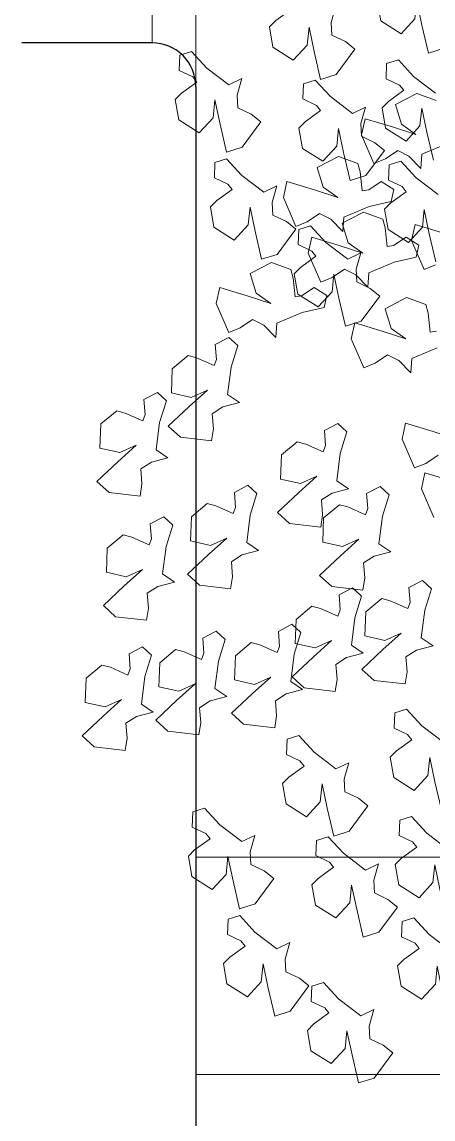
# Model space of a CAD drawing. Header units: metres. Extents: x -44 to 358, y -286 to 66.
# Drawn here: x 10.118 to 10.497, y -269.38 to -268.372 of the extents above; entities that cross this region are included whole.
import ezdxf

# ---------------------------------------------------------------- set-up
doc = ezdxf.new("R2010")
doc.units = ezdxf.units.M
doc.header["$LTSCALE"] = 0.3
for name, color, linetype, lineweight in [('A-DOOR', 7, 'Continuous', 5), ('A-WALL', 7, 'Continuous', 30), ('ARBOLES', 86, 'Continuous', 0), ('baños', 141, 'Continuous', 0), ('Columnas', 7, 'Continuous', 18), ('muros bajitos', 252, 'Continuous', 5)]:
    doc.layers.add(name, color=color, linetype=linetype, lineweight=lineweight)

# ---------------------------------------------------------------- blocks, each defined once
blk = doc.blocks.new('TREES')
at = {"layer": 'ARBOLES', "color": 252, "true_color": 0x8da178}
for p, q in [((0.12296, -0.06028), (0.1315, -0.0574)), ((0.06666, -0.06585), (0.06467, -0.06112)), ((0.09143, -0.06403), (0.09996, -0.06115)), ((0.11048, -0.05868), (0.10592, -0.06602)), ((0.11558, -0.06257), (0.12296, -0.06028)), ((0.07895, -0.06243), (0.07438, -0.06977)), ((0.08405, -0.06632), (0.09143, -0.06403)), ((0.12118, -0.06261), (0.11558, -0.06257)), ((0.12628, -0.06651), (0.12118, -0.06261)), ((0.04565, -0.06712), (0.04108, -0.07447)), ((0.05813, -0.06873), (0.06666, -0.06585)), ((0.08965, -0.06636), (0.08405, -0.06632)), ((0.09475, -0.07025), (0.08965, -0.06636)), ((0.10592, -0.06602), (0.10119, -0.07129)), ((0.10906, -0.07016), (0.11054, -0.06871)), ((0.11054, -0.06871), (0.11449, -0.07317)), ((0.12287, -0.07324), (0.12628, -0.06651)), ((-0.04933, -0.07203), (-0.05103, -0.07956)), ((-0.03613, -0.07207), (-0.03791, -0.08089)), ((0.05075, -0.07102), (0.05813, -0.06873)), ((0.05635, -0.07106), (0.05075, -0.07102)), ((0.06145, -0.07495), (0.05635, -0.07106)), ((0.07438, -0.06977), (0.06966, -0.07503)), ((0.09133, -0.07699), (0.09475, -0.07025)), ((0.10119, -0.07129), (0.10268, -0.07482)), ((0.10744, -0.07457), (0.10906, -0.07016)), ((-0.00196, -0.07547), (-0.00427, -0.07853)), ((0.00496, -0.07693), (-0.00196, -0.07547)), ((0.01577, -0.07329), (0.01361, -0.07721)), ((0.0176, -0.07831), (0.01577, -0.07329)), ((0.04108, -0.07447), (0.03636, -0.07973)), ((0.05803, -0.08168), (0.06145, -0.07495)), ((0.06966, -0.07503), (0.07115, -0.07857)), ((0.07591, -0.07832), (0.07753, -0.07391)), ((0.07753, -0.07391), (0.07901, -0.07246)), ((0.07901, -0.07246), (0.08296, -0.07692)), ((0.10268, -0.07482), (0.10744, -0.07457)), ((0.11449, -0.07317), (0.11665, -0.07495)), ((0.11665, -0.07495), (0.12287, -0.07324)), ((0.14388, -0.07387), (0.14177, -0.07709)), ((0.15229, -0.07896), (0.14388, -0.07387)), ((-0.04084, -0.08086), (-0.04385, -0.07725)), ((-0.03282, -0.08153), (-0.02421, -0.07679)), ((-0.00427, -0.07853), (-0.00168, -0.08253)), ((0.01361, -0.07721), (0.00496, -0.07693)), ((0.02005, -0.08144), (0.0176, -0.07831)), ((0.04261, -0.08302), (0.04423, -0.07861)), ((0.04423, -0.07861), (0.04571, -0.07715)), ((0.04571, -0.07715), (0.04966, -0.08161)), ((0.07115, -0.07857), (0.07591, -0.07832)), ((0.08296, -0.07692), (0.08511, -0.0787)), ((0.08511, -0.0787), (0.09133, -0.07699)), ((0.09831, -0.0767), (0.0962, -0.07992)), ((0.10672, -0.08178), (0.09831, -0.0767)), ((0.14177, -0.07709), (0.14015, -0.0815)), ((0.15428, -0.08369), (0.15229, -0.07896)), ((-0.11324, -0.08239), (-0.11501, -0.09122)), ((-0.08243, -0.08138), (-0.08191, -0.08338)), ((-0.07319, -0.08835), (-0.07727, -0.08072)), ((-0.05103, -0.07956), (-0.05281, -0.08839)), ((-0.03911, -0.08429), (-0.04084, -0.08086)), ((-0.03791, -0.08089), (-0.03282, -0.08153)), ((-0.00168, -0.08253), (0.00295, -0.08173)), ((0.00295, -0.08173), (0.00495, -0.08228)), ((0.00495, -0.08228), (0.00306, -0.08793)), ((0.02467, -0.08064), (0.02005, -0.08144)), ((0.02852, -0.08086), (0.02467, -0.08064)), ((0.02831, -0.09069), (0.02852, -0.08086)), ((0.03636, -0.07973), (0.03785, -0.08326)), ((0.04966, -0.08161), (0.05181, -0.08339)), ((0.05181, -0.08339), (0.05803, -0.08168)), ((0.0962, -0.07992), (0.09458, -0.08432)), ((0.10871, -0.08651), (0.10672, -0.08178)), ((0.13095, -0.08113), (0.13326, -0.08496)), ((0.13622, -0.08205), (0.13095, -0.08113)), ((0.14015, -0.0815), (0.13622, -0.08205)), ((-0.13716, -0.09115), (-0.14124, -0.08352)), ((-0.10131, -0.08711), (-0.10304, -0.08368)), ((-0.09036, -0.08555), (-0.09199, -0.09179)), ((-0.08775, -0.08458), (-0.09036, -0.08555)), ((-0.08191, -0.08338), (-0.08775, -0.08458)), ((-0.04772, -0.08903), (-0.03911, -0.08429)), ((0.01278, -0.08358), (0.01846, -0.08882)), ((0.01555, -0.08845), (0.01278, -0.08358)), ((0.03785, -0.08326), (0.04261, -0.08302)), ((0.08538, -0.08395), (0.0877, -0.08779)), ((0.09065, -0.08488), (0.08538, -0.08395)), ((0.09458, -0.08432), (0.09065, -0.08488)), ((0.13326, -0.08496), (0.1287, -0.09231)), ((0.14574, -0.08657), (0.15428, -0.08369)), ((-0.15433, -0.08835), (-0.15596, -0.09459)), ((-0.10992, -0.09186), (-0.10131, -0.08711)), ((-0.06871, -0.08826), (-0.07319, -0.08835)), ((-0.07215, -0.09236), (-0.06871, -0.08826)), ((-0.05281, -0.08839), (-0.04772, -0.08903)), ((-0.01228, -0.08925), (-0.01445, -0.09318)), ((-0.01045, -0.09428), (-0.01228, -0.08925)), ((0.00306, -0.08793), (0.0026, -0.09069)), ((0.01473, -0.09481), (0.01555, -0.08845)), ((0.01846, -0.08882), (0.02522, -0.09477)), ((0.06764, -0.08889), (0.06553, -0.09211)), ((0.07605, -0.09398), (0.06764, -0.08889)), ((0.0877, -0.08779), (0.08313, -0.09513)), ((0.10018, -0.08939), (0.10871, -0.08651)), ((0.13837, -0.08886), (0.14574, -0.08657)), ((0.14397, -0.0889), (0.13837, -0.08886)), ((0.14907, -0.09279), (0.14397, -0.0889)), ((-0.13268, -0.09106), (-0.13716, -0.09115)), ((-0.13612, -0.09516), (-0.13268, -0.09106)), ((-0.11501, -0.09122), (-0.10992, -0.09186)), ((-0.10869, -0.08947), (-0.11085, -0.09371)), ((-0.10489, -0.08994), (-0.10869, -0.08947)), ((-0.10269, -0.09667), (-0.10489, -0.08994)), ((-0.09199, -0.09179), (-0.08787, -0.09812)), ((-0.08195, -0.09565), (-0.07911, -0.09082)), ((-0.07911, -0.09082), (-0.08082, -0.09835)), ((-0.07364, -0.09604), (-0.07215, -0.09236)), ((-0.03001, -0.09144), (-0.03232, -0.09449)), ((-0.02309, -0.0929), (-0.03001, -0.09144)), ((0.0026, -0.09069), (0.00719, -0.09522)), ((0.02522, -0.09477), (0.02831, -0.09069)), ((0.06553, -0.09211), (0.06391, -0.09652)), ((0.0928, -0.09168), (0.10018, -0.08939)), ((0.0984, -0.09172), (0.0928, -0.09168)), ((0.1035, -0.09561), (0.0984, -0.09172)), ((0.1287, -0.09231), (0.12398, -0.09757)), ((-0.15596, -0.09459), (-0.15184, -0.10092)), ((-0.14592, -0.09845), (-0.14308, -0.09362)), ((-0.14308, -0.09362), (-0.14479, -0.10115)), ((-0.1376, -0.09884), (-0.13612, -0.09516)), ((-0.11085, -0.09371), (-0.10785, -0.09732)), ((-0.08787, -0.09812), (-0.08195, -0.09565)), ((-0.07063, -0.09965), (-0.07364, -0.09604)), ((-0.03232, -0.09449), (-0.02973, -0.09849)), ((-0.01445, -0.09318), (-0.02309, -0.0929)), ((-0.00801, -0.09741), (-0.01045, -0.09428)), ((0.00719, -0.09522), (0.01473, -0.09481)), ((0.02015, -0.09488), (0.01799, -0.0988)), ((0.02199, -0.0999), (0.02015, -0.09488)), ((0.05471, -0.09614), (0.05703, -0.09998)), ((0.05998, -0.09707), (0.05471, -0.09614)), ((0.07804, -0.09871), (0.07605, -0.09398)), ((0.08313, -0.09513), (0.07841, -0.10039)), ((0.10008, -0.10235), (0.1035, -0.09561)), ((0.13185, -0.09645), (0.13333, -0.09499)), ((0.13333, -0.09499), (0.13728, -0.09945)), ((0.14565, -0.09953), (0.14907, -0.09279)), ((-0.15184, -0.10092), (-0.14592, -0.09845)), ((-0.1346, -0.10245), (-0.1376, -0.09884)), ((-0.12532, -0.09886), (-0.12749, -0.10311)), ((-0.12152, -0.09934), (-0.12532, -0.09886)), ((-0.11932, -0.10606), (-0.12152, -0.09934)), ((-0.10733, -0.09933), (-0.11317, -0.10052)), ((-0.10785, -0.09732), (-0.10733, -0.09933)), ((-0.09861, -0.10429), (-0.10269, -0.09667)), ((-0.08082, -0.09835), (-0.08259, -0.10718)), ((-0.02973, -0.09849), (-0.0251, -0.09769)), ((-0.0251, -0.09769), (-0.0231, -0.09825)), ((-0.0231, -0.09825), (-0.02499, -0.1039)), ((-0.01527, -0.09954), (-0.00959, -0.10479)), ((-0.0125, -0.10441), (-0.01527, -0.09954)), ((-0.00338, -0.09661), (-0.00801, -0.09741)), ((0.00046, -0.09682), (-0.00338, -0.09661)), ((0.00243, -0.09706), (0.00011, -0.10012)), ((0.00026, -0.10665), (0.00046, -0.09682)), ((0.00935, -0.09852), (0.00243, -0.09706)), ((0.01799, -0.0988), (0.00935, -0.09852)), ((0.06391, -0.09652), (0.05998, -0.09707)), ((0.06951, -0.10158), (0.07804, -0.09871)), ((0.08466, -0.10368), (0.08628, -0.09927)), ((0.08628, -0.09927), (0.08776, -0.09782)), ((0.08776, -0.09782), (0.09171, -0.10228)), ((0.12398, -0.09757), (0.12547, -0.1011)), ((0.13023, -0.10086), (0.13185, -0.09645)), ((0.13728, -0.09945), (0.13943, -0.10123)), ((0.13943, -0.10123), (0.14565, -0.09953)), ((-0.14479, -0.10115), (-0.14656, -0.10998)), ((-0.13286, -0.10588), (-0.1346, -0.10245)), ((-0.11578, -0.1015), (-0.11741, -0.10774)), ((-0.11317, -0.10052), (-0.11578, -0.1015)), ((-0.06889, -0.10308), (-0.07063, -0.09965)), ((0.00011, -0.10012), (0.00271, -0.10412)), ((0.02443, -0.10303), (0.02199, -0.0999)), ((0.02906, -0.10223), (0.02443, -0.10303)), ((0.0329, -0.10245), (0.02906, -0.10223)), ((0.0327, -0.11228), (0.0329, -0.10245)), ((0.05703, -0.09998), (0.05246, -0.10732)), ((0.06213, -0.10388), (0.06951, -0.10158)), ((0.07841, -0.10039), (0.0799, -0.10393)), ((0.09171, -0.10228), (0.09386, -0.10406)), ((0.09386, -0.10406), (0.10008, -0.10235)), ((0.12548, -0.10203), (0.12337, -0.10525)), ((0.12547, -0.1011), (0.13023, -0.10086)), ((0.13389, -0.10712), (0.12548, -0.10203)), ((-0.14147, -0.11062), (-0.13286, -0.10588)), ((-0.12749, -0.10311), (-0.12448, -0.10672)), ((-0.11524, -0.11368), (-0.11932, -0.10606)), ((-0.09413, -0.1042), (-0.09861, -0.10429)), ((-0.09757, -0.1083), (-0.09413, -0.1042)), ((-0.07751, -0.10782), (-0.06889, -0.10308)), ((-0.04841, -0.10646), (-0.05072, -0.10951)), ((-0.04149, -0.10791), (-0.04841, -0.10646)), ((-0.03068, -0.10427), (-0.03285, -0.10819)), ((-0.02885, -0.1093), (-0.03068, -0.10427)), ((-0.02499, -0.1039), (-0.02545, -0.10665)), ((-0.01332, -0.11078), (-0.0125, -0.10441)), ((-0.00959, -0.10479), (-0.00284, -0.11074)), ((0.00271, -0.10412), (0.00734, -0.10332)), ((0.00734, -0.10332), (0.00933, -0.10387)), ((0.00933, -0.10387), (0.00745, -0.10952)), ((0.01717, -0.10517), (0.02284, -0.11041)), ((0.01993, -0.11004), (0.01717, -0.10517)), ((0.06773, -0.10392), (0.06213, -0.10388)), ((0.07283, -0.10781), (0.06773, -0.10392)), ((0.0799, -0.10393), (0.08466, -0.10368)), ((0.12337, -0.10525), (0.12175, -0.10966)), ((-0.1298, -0.10992), (-0.13241, -0.11089)), ((-0.12396, -0.10872), (-0.1298, -0.10992)), ((-0.12448, -0.10672), (-0.12396, -0.10872)), ((-0.11741, -0.10774), (-0.11329, -0.11406)), ((-0.10737, -0.11159), (-0.10453, -0.10676)), ((-0.10453, -0.10676), (-0.10624, -0.1143)), ((-0.09905, -0.11198), (-0.09757, -0.1083)), ((-0.08259, -0.10718), (-0.07751, -0.10782)), ((-0.05072, -0.10951), (-0.04813, -0.11351)), ((-0.03285, -0.10819), (-0.04149, -0.10791)), ((-0.02641, -0.11243), (-0.02885, -0.1093)), ((-0.02545, -0.10665), (-0.02086, -0.11119)), ((-0.00284, -0.11074), (0.00026, -0.10665)), ((0.00745, -0.10952), (0.00698, -0.11228)), ((0.05246, -0.10732), (0.04774, -0.11259)), ((0.06942, -0.11454), (0.07283, -0.10781)), ((0.11255, -0.10929), (0.11486, -0.11312)), ((0.11782, -0.11022), (0.11255, -0.10929)), ((0.12175, -0.10966), (0.11782, -0.11022)), ((0.13588, -0.11185), (0.13389, -0.10712)), ((-0.14656, -0.10998), (-0.14147, -0.11062)), ((-0.13241, -0.11089), (-0.13404, -0.11713)), ((-0.11329, -0.11406), (-0.10737, -0.11159)), ((-0.09605, -0.11559), (-0.09905, -0.11198)), ((-0.04813, -0.11351), (-0.0435, -0.11271)), ((-0.0435, -0.11271), (-0.0415, -0.11326)), ((-0.0415, -0.11326), (-0.04339, -0.11892)), ((-0.02178, -0.11163), (-0.02641, -0.11243)), ((-0.01794, -0.11184), (-0.02178, -0.11163)), ((-0.02086, -0.11119), (-0.01332, -0.11078)), ((-0.01814, -0.12167), (-0.01794, -0.11184)), ((0.00698, -0.11228), (0.01157, -0.11681)), ((0.01911, -0.1164), (0.01993, -0.11004)), ((0.02284, -0.11041), (0.0296, -0.11636)), ((0.0296, -0.11636), (0.0327, -0.11228)), ((0.03329, -0.11272), (0.03112, -0.11664)), ((0.03512, -0.11775), (0.03329, -0.11272)), ((0.04774, -0.11259), (0.04923, -0.11612)), ((0.05399, -0.11588), (0.05561, -0.11147)), ((0.05561, -0.11147), (0.05709, -0.11001)), ((0.05709, -0.11001), (0.06104, -0.11447)), ((0.11486, -0.11312), (0.1103, -0.12047)), ((0.12734, -0.11473), (0.13588, -0.11185)), ((-0.124, -0.12099), (-0.12116, -0.11616)), ((-0.12116, -0.11616), (-0.12287, -0.12369)), ((-0.11076, -0.1136), (-0.11524, -0.11368)), ((-0.1142, -0.1177), (-0.11076, -0.1136)), ((-0.10624, -0.1143), (-0.10801, -0.12313)), ((-0.09431, -0.11903), (-0.09605, -0.11559)), ((-0.09029, -0.1167), (-0.09245, -0.12095)), ((-0.08648, -0.11718), (-0.09029, -0.1167)), ((-0.03367, -0.11456), (-0.02799, -0.1198)), ((-0.0309, -0.11943), (-0.03367, -0.11456)), ((0.01157, -0.11681), (0.01911, -0.1164)), ((0.01556, -0.1149), (0.01324, -0.11796)), ((0.02248, -0.11636), (0.01556, -0.1149)), ((0.03112, -0.11664), (0.02248, -0.11636)), ((0.04923, -0.11612), (0.05399, -0.11588)), ((0.06104, -0.11447), (0.06319, -0.11625)), ((0.06319, -0.11625), (0.06942, -0.11454)), ((0.09306, -0.11613), (0.09095, -0.11935)), ((0.10147, -0.12122), (0.09306, -0.11613)), ((0.11997, -0.11702), (0.12734, -0.11473)), ((-0.13404, -0.11713), (-0.12992, -0.12346)), ((-0.11569, -0.12138), (-0.1142, -0.1177)), ((-0.10292, -0.12377), (-0.09431, -0.11903)), ((-0.08429, -0.1239), (-0.08648, -0.11718)), ((-0.04339, -0.11892), (-0.04385, -0.12167)), ((-0.03173, -0.1258), (-0.0309, -0.11943)), ((-0.02799, -0.1198), (-0.02124, -0.12576)), ((0.01324, -0.11796), (0.01584, -0.12196)), ((0.03756, -0.12087), (0.03512, -0.11775)), ((0.04219, -0.12007), (0.03756, -0.12087)), ((0.04603, -0.12029), (0.04219, -0.12007)), ((0.09095, -0.11935), (0.08933, -0.12375)), ((0.12557, -0.11706), (0.11997, -0.11702)), ((0.13067, -0.12095), (0.12557, -0.11706)), ((-0.12992, -0.12346), (-0.124, -0.12099)), ((-0.12287, -0.12369), (-0.12464, -0.13252)), ((-0.11268, -0.12499), (-0.11569, -0.12138)), ((-0.10801, -0.12313), (-0.10292, -0.12377)), ((-0.09245, -0.12095), (-0.08945, -0.12456)), ((-0.04385, -0.12167), (-0.03926, -0.1262)), ((-0.02124, -0.12576), (-0.01814, -0.12167)), ((0.01584, -0.12196), (0.02047, -0.12116)), ((0.02047, -0.12116), (0.02247, -0.12171)), ((0.02247, -0.12171), (0.02058, -0.12736)), ((0.0303, -0.12301), (0.03597, -0.12825)), ((0.03307, -0.12788), (0.0303, -0.12301)), ((0.04583, -0.13012), (0.04603, -0.12029)), ((0.08013, -0.12338), (0.08245, -0.12722)), ((0.0854, -0.12431), (0.08013, -0.12338)), ((0.10346, -0.12594), (0.10147, -0.12122)), ((0.1103, -0.12047), (0.10558, -0.12573)), ((0.11345, -0.12461), (0.11493, -0.12316)), ((0.11493, -0.12316), (0.11888, -0.12762)), ((0.12725, -0.12769), (0.13067, -0.12095)), ((-0.11094, -0.12842), (-0.11268, -0.12499)), ((-0.08893, -0.12656), (-0.09476, -0.12776)), ((-0.08945, -0.12456), (-0.08893, -0.12656)), ((-0.08021, -0.13153), (-0.08429, -0.1239)), ((-0.03926, -0.1262), (-0.03173, -0.1258)), ((0.08933, -0.12375), (0.0854, -0.12431)), ((0.09493, -0.12882), (0.10346, -0.12594)), ((0.10558, -0.12573), (0.10707, -0.12927)), ((0.11183, -0.12902), (0.11345, -0.12461)), ((-0.11956, -0.13316), (-0.11094, -0.12842)), ((-0.09738, -0.12873), (-0.09901, -0.13497)), ((-0.09476, -0.12776), (-0.09738, -0.12873)), ((-0.00876, -0.13056), (-0.01093, -0.13448)), ((-0.00693, -0.13559), (-0.00876, -0.13056)), ((0.02058, -0.12736), (0.02012, -0.13012)), ((0.02012, -0.13012), (0.0247, -0.13465)), ((0.03224, -0.13424), (0.03307, -0.12788)), ((0.03597, -0.12825), (0.04273, -0.1342)), ((0.04273, -0.1342), (0.04583, -0.13012)), ((0.08245, -0.12722), (0.07788, -0.13456)), ((0.08755, -0.13111), (0.09493, -0.12882)), ((0.10707, -0.12927), (0.11183, -0.12902)), ((0.11888, -0.12762), (0.12103, -0.12939)), ((0.12103, -0.12939), (0.12725, -0.12769)), ((-0.12464, -0.13252), (-0.11956, -0.13316)), ((-0.08897, -0.13883), (-0.08613, -0.134)), ((-0.08613, -0.134), (-0.08784, -0.14153)), ((-0.07573, -0.13144), (-0.08021, -0.13153)), ((-0.07917, -0.13554), (-0.07573, -0.13144)), ((-0.02649, -0.13275), (-0.02881, -0.1358)), ((-0.01957, -0.1342), (-0.02649, -0.13275)), ((0.09315, -0.13115), (0.08755, -0.13111)), ((0.09825, -0.13504), (0.09315, -0.13115)), ((-0.09901, -0.13497), (-0.09489, -0.1413)), ((-0.08065, -0.13922), (-0.07917, -0.13554)), ((-0.02881, -0.1358), (-0.02621, -0.1398)), ((-0.01093, -0.13448), (-0.01957, -0.1342)), ((-0.00449, -0.13871), (-0.00693, -0.13559)), ((0.0247, -0.13465), (0.03224, -0.13424)), ((0.03767, -0.13618), (0.03551, -0.14011)), ((0.0395, -0.14121), (0.03767, -0.13618)), ((0.07788, -0.13456), (0.07316, -0.13982)), ((0.08103, -0.1387), (0.08251, -0.13725)), ((0.08251, -0.13725), (0.08646, -0.14171)), ((0.09483, -0.14178), (0.09825, -0.13504)), ((-0.09489, -0.1413), (-0.08897, -0.13883)), ((-0.07765, -0.14283), (-0.08065, -0.13922)), ((-0.02621, -0.1398), (-0.02158, -0.139)), ((-0.02158, -0.139), (-0.01958, -0.13955)), ((-0.01958, -0.13955), (-0.02147, -0.1452)), ((-0.01175, -0.14085), (-0.00608, -0.14609)), ((-0.00898, -0.14572), (-0.01175, -0.14085)), ((0.00014, -0.13791), (-0.00449, -0.13871)), ((0.00398, -0.13813), (0.00014, -0.13791)), ((0.00378, -0.14796), (0.00398, -0.13813)), ((0.01994, -0.13837), (0.01763, -0.14142)), ((0.02686, -0.13983), (0.01994, -0.13837)), ((0.03551, -0.14011), (0.02686, -0.13983)), ((0.07316, -0.13982), (0.07465, -0.14336)), ((0.07941, -0.14311), (0.08103, -0.1387)), ((-0.08784, -0.14153), (-0.08961, -0.15036)), ((-0.07591, -0.14626), (-0.07765, -0.14283)), ((-0.07206, -0.14307), (-0.07437, -0.14612)), ((-0.06514, -0.14452), (-0.07206, -0.14307)), ((-0.05433, -0.14088), (-0.0565, -0.1448)), ((-0.0525, -0.14591), (-0.05433, -0.14088)), ((0.01763, -0.14142), (0.02022, -0.14542)), ((0.04195, -0.14434), (0.0395, -0.14121)), ((0.04657, -0.14354), (0.04195, -0.14434)), ((0.05042, -0.14375), (0.04657, -0.14354)), ((0.05021, -0.15358), (0.05042, -0.14375)), ((0.07465, -0.14336), (0.07941, -0.14311)), ((0.08646, -0.14171), (0.08861, -0.14349)), ((0.08861, -0.14349), (0.09483, -0.14178)), ((-0.08452, -0.151), (-0.07591, -0.14626)), ((-0.07437, -0.14612), (-0.07178, -0.15012)), ((-0.0565, -0.1448), (-0.06514, -0.14452)), ((-0.05006, -0.14904), (-0.0525, -0.14591)), ((-0.02147, -0.1452), (-0.02194, -0.14796)), ((-0.00981, -0.15208), (-0.00898, -0.14572)), ((-0.00608, -0.14609), (0.00068, -0.15204)), ((0.02022, -0.14542), (0.02485, -0.14462)), ((0.02485, -0.14462), (0.02685, -0.14517)), ((0.02685, -0.14517), (0.02496, -0.15083)), ((0.03468, -0.14647), (0.04036, -0.15172)), ((0.03745, -0.15134), (0.03468, -0.14647)), ((-0.08961, -0.15036), (-0.08452, -0.151)), ((-0.07178, -0.15012), (-0.06715, -0.14932)), ((-0.06715, -0.14932), (-0.06515, -0.14987)), ((-0.06515, -0.14987), (-0.06704, -0.15553)), ((-0.05732, -0.15117), (-0.05164, -0.15641)), ((-0.05455, -0.15604), (-0.05732, -0.15117)), ((-0.04543, -0.14823), (-0.05006, -0.14904)), ((-0.04159, -0.14845), (-0.04543, -0.14823)), ((-0.04179, -0.15828), (-0.04159, -0.14845)), ((-0.02194, -0.14796), (-0.01735, -0.15249)), ((0.00068, -0.15204), (0.00378, -0.14796)), ((0.02496, -0.15083), (0.0245, -0.15358)), ((-0.01735, -0.15249), (-0.00981, -0.15208)), ((0.0245, -0.15358), (0.02909, -0.15811)), ((0.03663, -0.15771), (0.03745, -0.15134)), ((0.04036, -0.15172), (0.04712, -0.15767)), ((0.04712, -0.15767), (0.05021, -0.15358)), ((-0.06704, -0.15553), (-0.0675, -0.15828)), ((-0.05537, -0.1624), (-0.05455, -0.15604)), ((-0.05164, -0.15641), (-0.04489, -0.16237)), ((0.0035, -0.1559), (0.00134, -0.15982)), ((0.00534, -0.16093), (0.0035, -0.1559)), ((0.02909, -0.15811), (0.03663, -0.15771)), ((-0.0675, -0.15828), (-0.06291, -0.16281)), ((-0.04489, -0.16237), (-0.04179, -0.15828)), ((-0.01422, -0.15808), (-0.01654, -0.16114)), ((-0.01654, -0.16114), (-0.01394, -0.16514)), ((-0.0073, -0.15954), (-0.01422, -0.15808)), ((0.00134, -0.15982), (-0.0073, -0.15954)), ((0.00778, -0.16405), (0.00534, -0.16093)), ((0.02696, -0.16091), (0.02465, -0.16396)), ((0.03388, -0.16236), (0.02696, -0.16091)), ((0.04469, -0.15872), (0.04252, -0.16264)), ((0.04652, -0.16375), (0.04469, -0.15872)), ((-0.06291, -0.16281), (-0.05537, -0.1624)), ((-0.05277, -0.16373), (-0.05509, -0.16678)), ((-0.04585, -0.16519), (-0.05277, -0.16373)), ((-0.03505, -0.16154), (-0.03721, -0.16547)), ((-0.03322, -0.16657), (-0.03505, -0.16154)), ((-0.01394, -0.16514), (-0.00932, -0.16434)), ((-0.00932, -0.16434), (-0.00732, -0.16489)), ((-0.00732, -0.16489), (-0.0092, -0.17054)), ((0.01241, -0.16325), (0.00778, -0.16405)), ((0.01625, -0.16347), (0.01241, -0.16325)), ((0.01605, -0.1733), (0.01625, -0.16347)), ((0.02465, -0.16396), (0.02724, -0.16796)), ((0.04252, -0.16264), (0.03388, -0.16236)), ((0.04896, -0.16688), (0.04652, -0.16375)), ((-0.05509, -0.16678), (-0.05249, -0.17078)), ((-0.03721, -0.16547), (-0.04585, -0.16519)), ((-0.03077, -0.1697), (-0.03322, -0.16657)), ((0.00052, -0.16619), (0.00619, -0.17143)), ((0.00328, -0.17106), (0.00052, -0.16619)), ((0.02724, -0.16796), (0.03187, -0.16716)), ((0.03187, -0.16716), (0.03387, -0.16771)), ((0.03387, -0.16771), (0.03198, -0.17337)), ((0.05359, -0.16608), (0.04896, -0.16688)), ((0.05743, -0.16629), (0.05359, -0.16608)), ((0.05723, -0.17612), (0.05743, -0.16629)), ((-0.05249, -0.17078), (-0.04787, -0.16998)), ((-0.04787, -0.16998), (-0.04587, -0.17053)), ((-0.04587, -0.17053), (-0.04775, -0.17619)), ((-0.02614, -0.1689), (-0.03077, -0.1697)), ((-0.0223, -0.16911), (-0.02614, -0.1689)), ((-0.0225, -0.17894), (-0.0223, -0.16911)), ((-0.0092, -0.17054), (-0.00967, -0.1733)), ((0.00246, -0.17742), (0.00328, -0.17106)), ((0.00619, -0.17143), (0.01295, -0.17738)), ((0.0417, -0.16901), (0.04738, -0.17425)), ((0.04447, -0.17388), (0.0417, -0.16901)), ((-0.03803, -0.17183), (-0.03236, -0.17708)), ((-0.03527, -0.1767), (-0.03803, -0.17183)), ((-0.00967, -0.1733), (-0.00508, -0.17783)), ((0.01295, -0.17738), (0.01605, -0.1733)), ((0.03198, -0.17337), (0.03152, -0.17612)), ((0.04365, -0.18025), (0.04447, -0.17388)), ((0.04738, -0.17425), (0.05413, -0.18021)), ((-0.04775, -0.17619), (-0.04822, -0.17894)), ((-0.03609, -0.18307), (-0.03527, -0.1767)), ((-0.03236, -0.17708), (-0.0256, -0.18303)), ((-0.00508, -0.17783), (0.00246, -0.17742)), ((0.03152, -0.17612), (0.03611, -0.18065)), ((0.05413, -0.18021), (0.05723, -0.17612)), ((-0.04822, -0.17894), (-0.04363, -0.18347)), ((-0.0256, -0.18303), (-0.0225, -0.17894)), ((0.03611, -0.18065), (0.04365, -0.18025)), ((-0.04363, -0.18347), (-0.03609, -0.18307))]:
    blk.add_line(p, q, dxfattribs=at)
blk = doc.blocks.new('A$C6528a993')
at = {"layer": 'A-DOOR'}
for p, q in [((16.71, 20.9001), (19.44, 20.9001)), ((19.366, 20.8601), (19.4, 20.8601)), ((19.4, 20.7401), (19.4, 20.8601))]:
    blk.add_line(p, q, dxfattribs=at)
at = {"layer": 'A-WALL'}
for p, q in [((19.44, 20.9001), (21.51, 20.9001)), ((19.4, 20.8601), (19.4, 20.7401))]:
    blk.add_line(p, q, dxfattribs=at)
blk.add_arc((19.44, 20.8601), 0.04, 89.9998, 180, dxfattribs=at)
at = {"layer": 'muros bajitos'}
for p, q in [((20.3484, 20.9001), (20.3484, 21.6427)), ((20.1484, 20.9001), (20.1484, 21.4427))]:
    blk.add_line(p, q, dxfattribs=at)
at = {"layer": 'ARBOLES', "xscale": 2.935254890295517, "yscale": 2.935254890295517, "zscale": 2.935254890295517, "rotation": 354.6252016265699}
for p in [(19.9282, 21.337), (19.2326, 21.325)]:
    blk.add_blockref('TREES', p, dxfattribs=at)
at = {"layer": 'baños', "linetype": 'Continuous', "flags": 8}
for tag, p in [('MODELNUMBER', (17.4854, 20.4812, 0)), ('TRADENAME', (17.4854, 20.4811, 0)), ('MATERIAL', (17.4854, 20.4811, 0)), ('PRODUCT', (17.4854, 20.4811, 0)), ('MODELNUMBER', (18.6601, 20.4812, 0)), ('MATERIAL', (18.6601, 20.4811, 0)), ('PRODUCT', (18.6601, 20.4811, 0)), ('TRADENAME', (18.6601, 20.4811, 0))]:
    blk.add_attdef(tag, p, '', height=0.0000254, rotation=180.0001, dxfattribs=at)

msp = doc.modelspace()

# ---------------------------------------------------------------- block references
at = {"layer": 'Columnas', "ltscale": 0.2, "rotation": 270}
msp.add_blockref('A$C6528a993', (-10.6218239, -248.9911924), dxfattribs=at)

doc.saveas('drawing.dxf')
